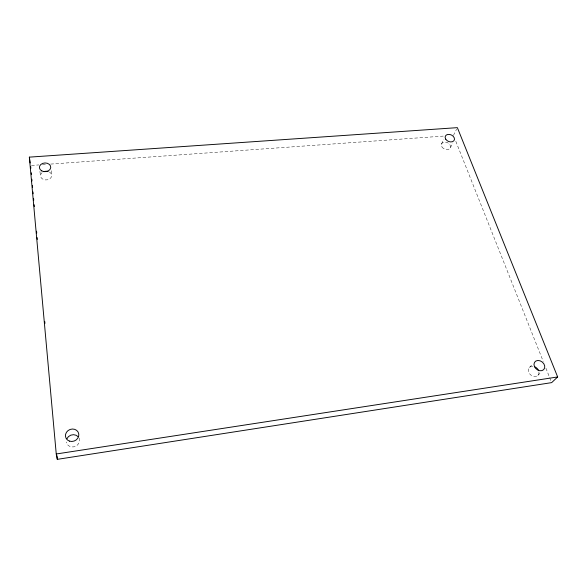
<?xml version="1.0" encoding="UTF-8"?>
<svg xmlns="http://www.w3.org/2000/svg" width="587" height="587" viewBox="0 0 587 587"><rect width="100%" height="100%" fill="white"/><g stroke="black" fill="none" stroke-linecap="round" stroke-linejoin="round"><path stroke-width="0.44" stroke-dasharray="2.94 2.2" d="M441.49 144.02L443.772 139.398M453.457 135.384L456.591 129.199M450.405 147.645L452.76 143.045M529.496 367.418L532.636 364.167M537.853 375.431L541.067 372.231M31.5 165.446L38.801 164.925M42.455 164.668L47.026 164.345M50.68 164.081L444.322 136.03M455.82 141.328L543.217 361.387M545.917 368.181L551.318 381.777M39.916 171.397L40.584 176.371M79.274 438.027L79.472 439.626A6.677 6.053 -22.2 0 1 73.757 446.861A6.677 6.053 -22.2 0 1 66.39 441.989M51.142 170.67L51.619 174.809M49.359 172.028A5.599 4.336 -2 0 1 50.35 178.367A5.599 4.336 -2 0 1 42.095 178.683A5.599 4.336 -2 0 1 42.565 172.292M538.954 372.004A5.797 4.571 39.8 0 1 534.287 376.509A5.797 4.571 39.8 0 1 528.373 370.852A5.797 4.571 39.8 0 1 533.047 366.361M441.93 146.904A4.813 3.515 24.1 0 0 449.943 148.438A4.813 3.515 24.1 0 0 445.959 142.186A4.813 3.515 24.1 0 0 441.93 146.904"/><path stroke-width="0.88" d="M557.65 376.957L551.655 382.629L57.306 459.35L56.249 453.986L29.35 157.133L457.368 127.65L557.65 376.957L56.249 453.986M29.35 157.133L30.216 162.995M30.663 166.429L30.832 168.249M31.25 172.813L31.412 174.64M31.83 179.204L31.992 181.023M32.41 185.587L32.578 187.414M32.989 191.978L33.158 193.798M33.569 198.362L33.738 200.189M34.156 204.753L34.317 206.58M36.563 231.212L36.724 233.039M37.142 237.603L37.304 239.43M44.773 321.559L44.942 323.378M56.976 455.695L57.306 459.35M43.805 171.675A5.599 4.336 -2 0 1 48.075 171.514M66.867 438.812A6.677 6.053 -22.2 0 1 78.181 436.779M534.434 366.684A5.797 4.571 39.8 0 1 538.609 370.676M534.375 366.391A5.877 4.608 39.5 0 0 543.643 369.671A5.877 4.608 39.5 0 0 540.128 360.829A5.877 4.608 39.5 0 0 534.375 366.391M445.76 139.222A4.872 3.529 24 0 0 453.861 140.77A4.872 3.529 24 0 0 449.811 134.474A4.872 3.529 24 0 0 445.76 139.222M41.787 170.92A5.672 4.366 -1.7 0 0 50.724 167.669A5.672 4.366 -1.7 0 0 42.719 163.377A5.672 4.366 -1.7 0 0 41.787 170.92M69.559 441.138A6.78 6.134 -21.3 0 0 78.783 434.035A6.78 6.134 -21.3 0 0 68.077 430.557A6.78 6.134 -21.3 0 0 69.559 441.138"/></g></svg>
